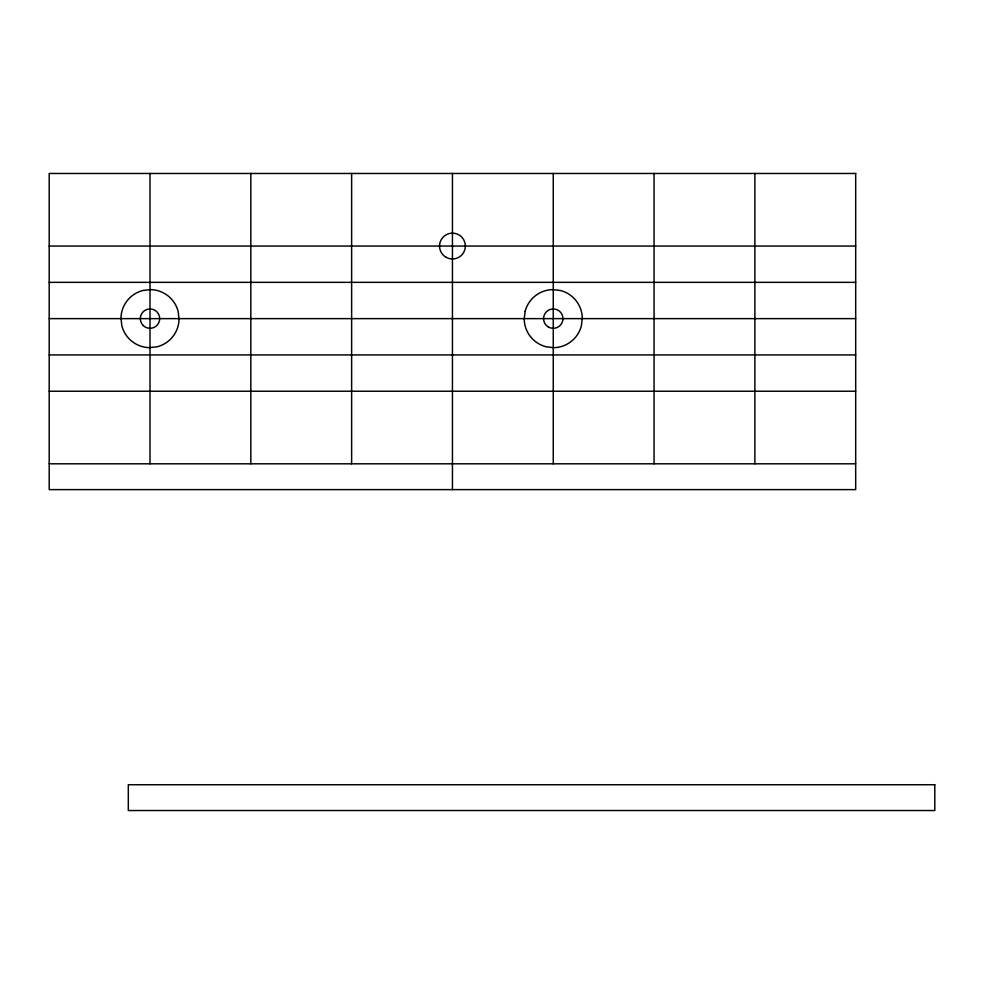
<?xml version="1.0" encoding="UTF-8"?>
<svg xmlns="http://www.w3.org/2000/svg" width="984" height="984" viewBox="0 0 984 984"><rect width="100%" height="100%" fill="white"/><g stroke="black" fill="none" stroke-linecap="round" stroke-linejoin="round"><path stroke-width="1.48" d="M49.2 246.049L855.686 246.049M49.2 282.346L855.686 282.346M49.2 318.632L855.686 318.632M49.2 354.929L855.686 354.929M49.2 391.226L855.686 391.226M49.2 463.808L855.686 463.808M754.876 173.467L754.876 463.808M654.065 173.467L654.065 463.808M553.254 173.467L553.254 463.808M452.443 173.467L452.443 489.614M351.632 173.467L351.632 463.808M250.822 173.467L250.822 463.808M150.011 173.467L150.011 463.808M525.161 311.301L524.214 318.828A29.028 29.028 0 0 0 545.923 346.725L553.438 347.672A29.028 29.028 0 0 0 581.347 325.962L582.282 318.447A29.028 29.028 0 0 0 560.585 290.538L553.057 289.603A29.028 29.028 0 0 0 525.161 311.301M150.749 289.616L143.209 290.415A29.028 29.028 0 0 0 120.983 317.893L121.782 325.433A29.028 29.028 0 0 0 149.273 347.659L156.8 346.86A29.028 29.028 0 0 0 179.039 319.382L178.239 311.842A29.028 29.028 0 0 0 150.749 289.616M855.686 173.467L49.2 173.467L49.2 489.614L855.686 489.614L855.686 173.467M934.8 784.728L128.314 784.728L128.314 810.533L934.8 810.533L934.8 784.728M445.986 257.23A12.903 12.903 0 0 0 465.346 246.049A12.903 12.903 0 0 0 445.986 234.881A12.903 12.903 0 0 0 445.986 257.23M548.408 327.02A9.68 9.68 0 0 0 562.934 318.632A9.68 9.68 0 0 0 548.408 310.255A9.68 9.68 0 0 0 548.408 327.02M143.172 325.483A9.68 9.68 0 0 0 159.359 321.141A9.68 9.68 0 0 0 147.502 309.284A9.68 9.68 0 0 0 143.172 325.483"/></g></svg>
